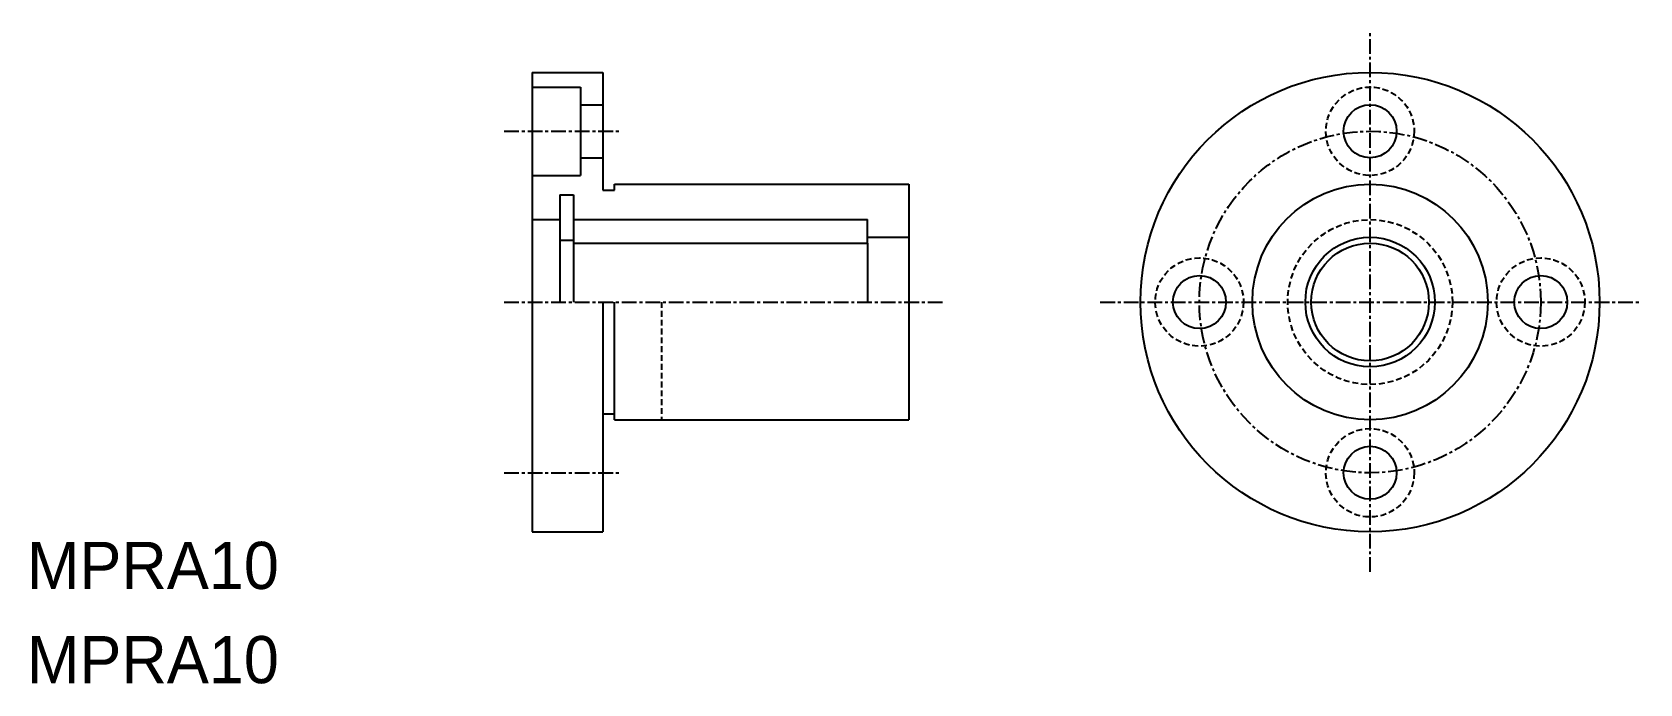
# Model space of a CAD drawing. Extents: x 530 to 667, y 532 to 588.
import ezdxf

# ---------------------------------------------------------------- set-up
doc = ezdxf.new("R2010")
doc.units = 0
doc.linetypes.add('CENTER', pattern=[2, 1.25, -0.25, 0.25, -0.25])
doc.linetypes.add('DASHED', pattern=[0.75, 0.5, -0.25])
doc.layers.get('0').update_dxf_attribs({"linetype": 'CONTINUOUS'})
doc.layers.add('CENTER', color=1, linetype='CENTER')

msp = doc.modelspace()

# ---------------------------------------------------------------- linework, layer by layer
at = {"color": 7, "linetype": 'CONTINUOUS'}
for p, q in [((572.77, 584.41), (572.77, 545.41)), ((572.77, 584.41), (578.77, 584.41)), ((578.77, 584.41), (578.77, 574.41)), ((572.77, 583.16), (576.87, 583.16)), ((576.87, 583.16), (576.87, 575.66)), ((576.87, 581.66), (578.77, 581.66)), ((576.87, 577.16), (578.77, 577.16)), ((572.77, 575.66), (576.87, 575.66)), ((575.12, 574.01), (576.27, 574.01)), ((575.12, 574.01), (575.12, 564.91)), ((576.27, 574.01), (576.27, 564.91)), ((578.77, 574.41), (579.77, 574.41)), ((579.77, 574.91), (604.77, 574.91)), ((579.77, 574.41), (579.77, 574.91)), ((604.77, 574.91), (604.77, 554.91)), ((572.77, 571.91), (575.12, 571.91)), ((576.27, 571.91), (601.27, 571.91)), ((601.27, 569.91), (601.27, 571.91)), ((575.12, 570.17), (576.27, 570.17)), ((576.27, 569.91), (601.27, 569.91)), ((601.27, 570.41), (604.77, 570.41)), ((601.27, 569.91), (601.27, 564.91)), ((578.77, 564.91), (578.77, 545.41)), ((579.77, 554.91), (579.77, 564.91)), ((578.77, 555.41), (579.77, 555.41)), ((579.77, 554.91), (604.77, 554.91)), ((572.77, 545.41), (578.77, 545.41))]:
    msp.add_line(p, q, dxfattribs=at)
at = {"color": 3, "linetype": 'DASHED'}
msp.add_line((583.77, 564.91), (583.77, 554.91), dxfattribs=at)
at = {"color": 7, "linetype": 'CONTINUOUS'}
for centre, radius in [((643.96, 564.91), 19.5), ((643.96, 579.41), 2.25), ((643.96, 564.91), 10), ((643.96, 564.91), 5.5), ((643.96, 564.91), 5), ((629.46, 564.91), 2.25), ((658.46, 564.91), 2.25), ((643.96, 550.41), 2.25)]:
    msp.add_circle(centre, radius, dxfattribs=at)
at = {"color": 3, "linetype": 'DASHED'}
for centre, radius in [((643.96, 579.41), 3.75), ((643.96, 564.91), 7), ((629.46, 564.91), 3.75), ((658.46, 564.91), 3.75), ((643.96, 550.41), 3.75)]:
    msp.add_circle(centre, radius, dxfattribs=at)
at = {"layer": 'CENTER', "color": 1, "linetype": 'CENTER'}
for p, q in [((643.96, 541.99), (643.96, 587.82)), ((570.39, 579.41), (580.35, 579.41)), ((570.39, 564.91), (607.63, 564.91)), ((621.04, 564.91), (666.88, 564.91)), ((570.39, 550.41), (580.35, 550.41))]:
    msp.add_line(p, q, dxfattribs=at)
msp.add_circle((643.96, 564.91), 14.5, dxfattribs=at)

# ---------------------------------------------------------------- texts
at = {"color": 7, "linetype": 'CONTINUOUS'}
for p in [(529.85, 540.55), (529.85, 532.55)]:
    msp.add_text('MPRA10', height=4, dxfattribs=at).set_placement(p)

doc.saveas('drawing.dxf')
